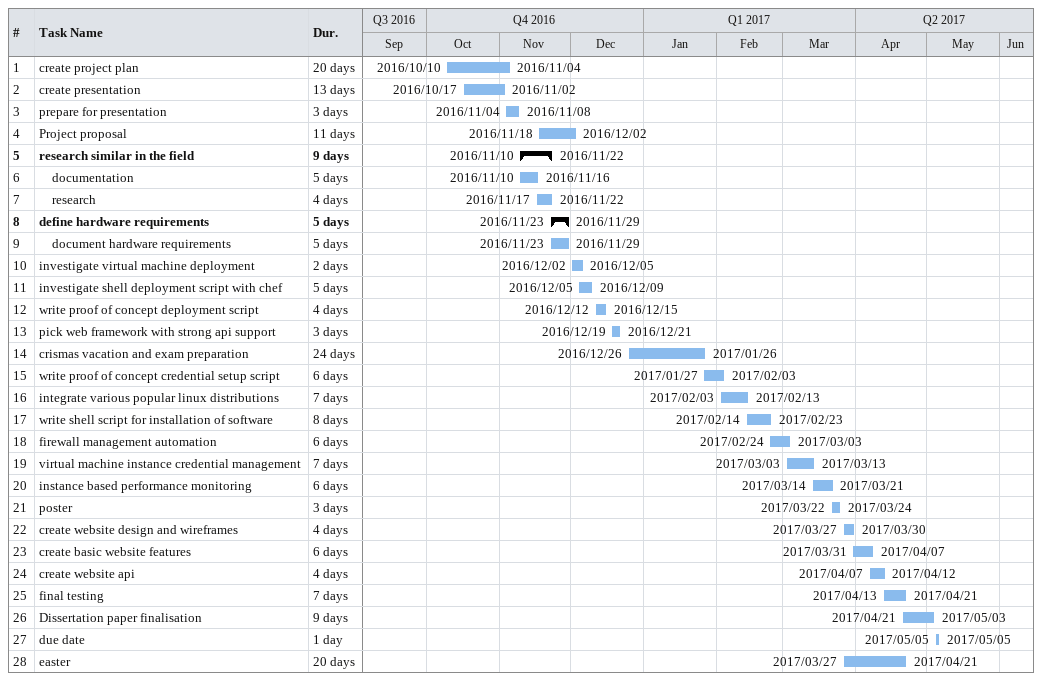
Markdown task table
| ID | Level | Task | Duration | Start | Finish |
|---|---|---|---|---|---|
| 1 | 1 | create project plan | 20d | 2016-10-10 | 2016-11-04 |
| 2 | 1 | create presentation | 13d | 2016-10-17 | 2016-11-02 |
| 3 | 1 | prepare for presentation | 3d | 2016-11-04 | 2016-11-08 |
| 4 | 1 | Project proposal | 11d | 2016-11-18 | 2016-12-02 |
| 5 | 1 | **research similar in the field** | 9d | 2016-11-10 | 2016-11-22 |
| 6 | 2 | documentation | 5d | 2016-11-10 | 2016-11-16 |
| 7 | 2 | research | 4d | 2016-11-17 | 2016-11-22 |
| 8 | 1 | **define hardware requirements** | 5d | 2016-11-23 | 2016-11-29 |
| 9 | 2 | document hardware requirements | 5d | 2016-11-23 | 2016-11-29 |
| 10 | 1 | investigate virtual machine deployment | 2d | 2016-12-02 | 2016-12-05 |
| 11 | 1 | investigate shell deployment script with chef | 5d | 2016-12-05 | 2016-12-09 |
| 12 | 1 | write proof of concept deployment script | 4d | 2016-12-12 | 2016-12-15 |
| 13 | 1 | pick web framework with strong api support | 3d | 2016-12-19 | 2016-12-21 |
| 14 | 1 | crismas vacation and exam preparation | 24d | 2016-12-26 | 2017-01-26 |
| 15 | 1 | write proof of concept credential setup script | 6d | 2017-01-27 | 2017-02-03 |
| 16 | 1 | integrate various popular linux distributions | 7d | 2017-02-03 | 2017-02-13 |
| 17 | 1 | write shell script for installation of software | 8d | 2017-02-14 | 2017-02-23 |
| 18 | 1 | firewall management automation | 6d | 2017-02-24 | 2017-03-03 |
| 19 | 1 | virtual machine instance credential management | 7d | 2017-03-03 | 2017-03-13 |
| 20 | 1 | instance based performance monitoring | 6d | 2017-03-14 | 2017-03-21 |
| 21 | 1 | poster | 3d | 2017-03-22 | 2017-03-24 |
| 22 | 1 | create website design and wireframes | 4d | 2017-03-27 | 2017-03-30 |
| 23 | 1 | create basic website features | 6d | 2017-03-31 | 2017-04-07 |
| 24 | 1 | create website api | 4d | 2017-04-07 | 2017-04-12 |
| 25 | 1 | final testing | 7d | 2017-04-13 | 2017-04-21 |
| 26 | 1 | Dissertation paper finalisation | 9d | 2017-04-21 | 2017-05-03 |
| 27 | 1 | due date | 1d | 2017-05-05 | 2017-05-05 |
| 28 | 1 | easter | 20d | 2017-03-27 | 2017-04-21 |
